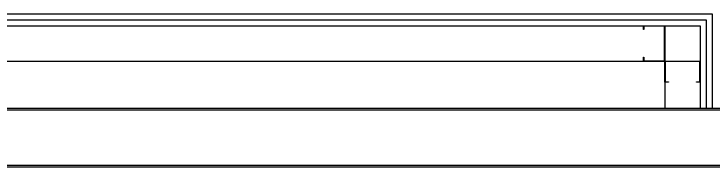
# Model space of a CAD drawing. Header units: millimetres. Extents: x -168200 to 672800, y -7409 to 118800.
# Drawn here: x 265802 to 267282, y 62075 to 62400 of the extents above; entities that cross this region are included whole.
import ezdxf

# ---------------------------------------------------------------- set-up
doc = ezdxf.new("R2010")
doc.units = ezdxf.units.MM
doc.header["$LTSCALE"] = 200
doc.layers.add('1 BA', color=9, linetype='Continuous')

msp = doc.modelspace()

# ---------------------------------------------------------------- linework, layer by layer
at = {"layer": '1 BA'}
for p, q in [((261300, 62400), (267280, 62400)), ((267280, 62400), (267280, 62200)), ((261312.5, 62387.5), (267267.5, 62387.5)), ((261325, 62375), (267255, 62375)), ((267255, 62375), (267255, 62200)), ((267267.5, 62387.5), (267267.5, 62200)), ((261425, 62200), (268075, 62200)), ((268071, 62196), (261429, 62196)), ((261429, 62079), (268071, 62079)), ((268075, 62075), (261425, 62075))]:
    msp.add_line(p, q, dxfattribs=at)
for points in [[(267135.8, 62367), (267135, 62367), (267135, 62375), (267180, 62375), (267180, 62300), (267135, 62300), (267135, 62308), (267135.8, 62308), (267135.8, 62300.8), (267179.2, 62300.8), (267179.2, 62374.2), (267135.8, 62374.2)], [(267188, 62255.8), (267188, 62255), (267180, 62255), (267180, 62300), (267255, 62300), (267255, 62255), (267247, 62255), (267247, 62255.8), (267254.2, 62255.8), (267254.2, 62299.2), (267180.8, 62299.2), (267180.8, 62255.8)]]:
    msp.add_lwpolyline(points, close=True, dxfattribs=at)
msp.add_lwpolyline([(261400, 62200), (261400, 62300), (267180, 62300), (267180, 62200)], dxfattribs=at)

doc.saveas('drawing.dxf')
